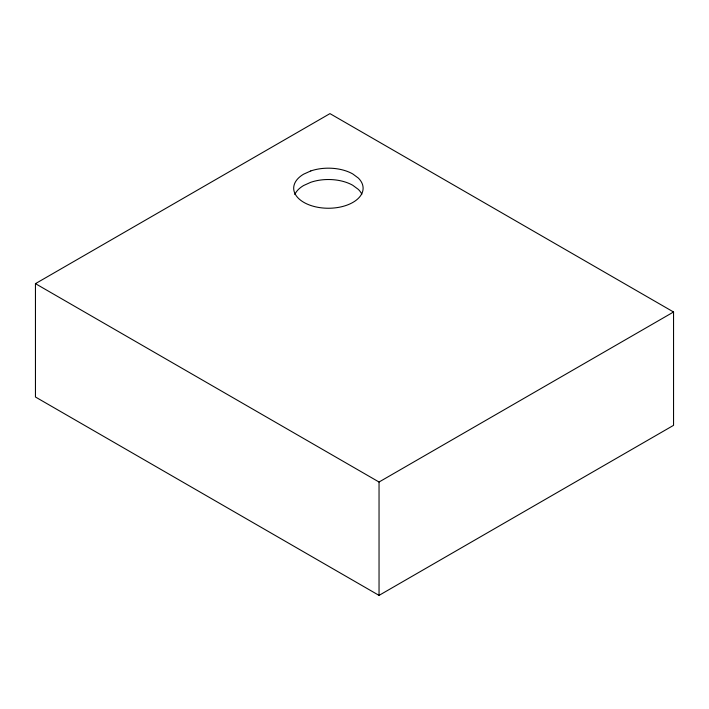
<?xml version="1.0" encoding="UTF-8"?>
<svg xmlns="http://www.w3.org/2000/svg" width="709" height="709" viewBox="0 0 709 709"><rect width="100%" height="100%" fill="white"/><g stroke="black" fill="none" stroke-linecap="round" stroke-linejoin="round"><path stroke-width="1.06" d="M35.45 283.653L329.96 113.617L673.55 311.995L673.55 425.347L379.04 595.383L35.45 397.005L35.45 283.653L379.04 482.023L673.55 311.995M379.04 482.023L379.04 595.383M294.793 194.523A34.706 20.038 0 0 1 303.647 185.501L310.79 182.284A34.706 20.038 0 0 1 352.736 185.262L358.311 189.383A34.706 20.038 0 0 1 361.847 194.204M310.79 170.94L303.647 174.166A34.706 20.038 0 0 0 301.999 201.223A34.706 20.038 0 0 0 348.544 204.529A34.706 20.038 0 0 0 358.311 178.048L352.736 173.927A34.706 20.038 0 0 0 310.79 170.94"/></g></svg>
